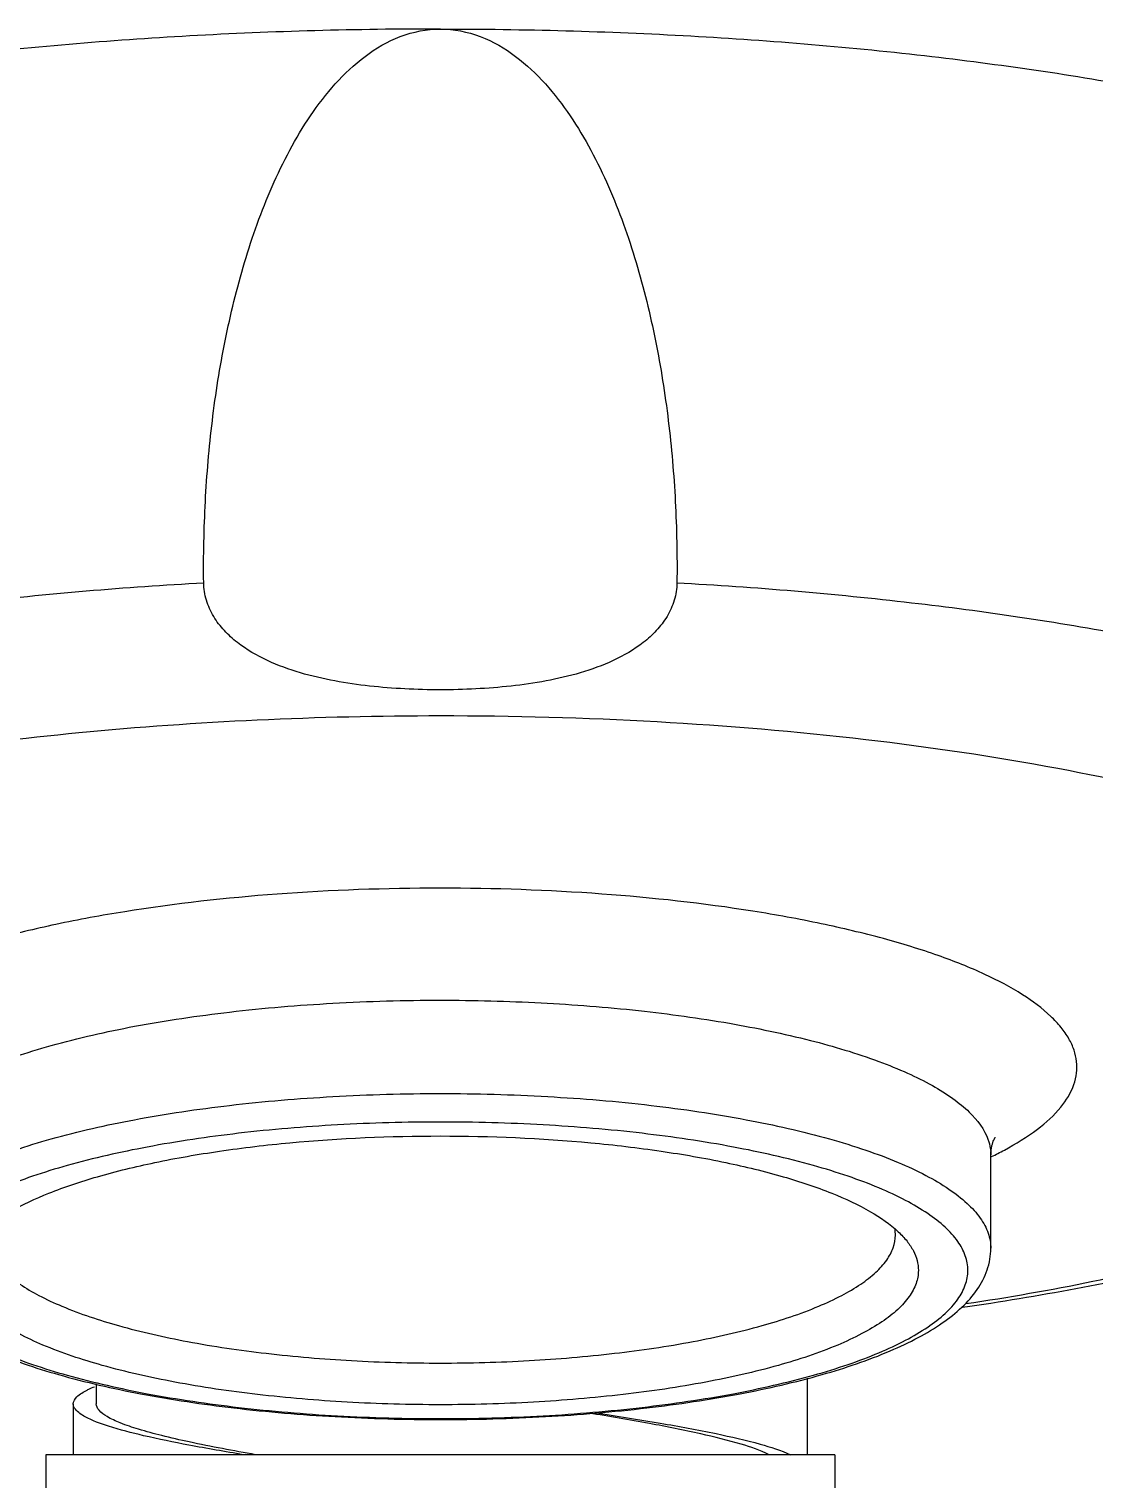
# Model space of a CAD drawing. Header units: millimetres. Extents: x 3766 to 4318, y 26587 to 26937.
# Drawn here: x 4187.85 to 4211.07, y 26775.85 to 26807.46 of the extents above; entities that cross this region are included whole.
import ezdxf

# ---------------------------------------------------------------- set-up
doc = ezdxf.new("R2010")
doc.units = ezdxf.units.MM

msp = doc.modelspace()

# ---------------------------------------------------------------- linework, layer by layer
for points, knots in [([(4196.82, 26807.462), (4194.997, 26807.462), (4193.174, 26807.413), (4191.354, 26807.311), (4191.354, 26807.311), (4189.599, 26807.213), (4187.846, 26807.066), (4186.1, 26806.863), (4186.1, 26806.863), (4184.479, 26806.674), (4182.863, 26806.437), (4181.259, 26806.136), (4181.259, 26806.136), (4179.831, 26805.867), (4178.412, 26805.549), (4177.015, 26805.157)], [0, 0, 0, 0, 0.25, 0.25, 0.25, 0.25, 0.5, 0.5, 0.5, 0.5, 0.75, 0.75, 0.75, 0.75, 1, 1, 1, 1]), ([(4191.659, 26795.389), (4191.653, 26795.979), (4191.665, 26796.57), (4191.696, 26797.159), (4191.696, 26797.159), (4191.728, 26797.749), (4191.777, 26798.336), (4191.848, 26798.921), (4191.848, 26798.921), (4191.92, 26799.506), (4192.011, 26800.088), (4192.128, 26800.664), (4192.128, 26800.664), (4192.243, 26801.24), (4192.382, 26801.811), (4192.55, 26802.374), (4192.55, 26802.374), (4192.719, 26802.936), (4192.916, 26803.49), (4193.151, 26804.026), (4193.151, 26804.026), (4193.269, 26804.294), (4193.396, 26804.559), (4193.535, 26804.817), (4193.535, 26804.817), (4193.673, 26805.075), (4193.824, 26805.327), (4193.989, 26805.57), (4193.989, 26805.57), (4194.153, 26805.813), (4194.333, 26806.047), (4194.529, 26806.265), (4194.529, 26806.265), (4194.726, 26806.483), (4194.941, 26806.686), (4195.177, 26806.863), (4195.177, 26806.863), (4195.412, 26807.041), (4195.67, 26807.192), (4195.947, 26807.298), (4195.947, 26807.298), (4196.226, 26807.403), (4196.524, 26807.462), (4196.82, 26807.462)], [0, 0, 0, 0, 0.090909, 0.090909, 0.090909, 0.090909, 0.181818, 0.181818, 0.181818, 0.181818, 0.272727, 0.272727, 0.272727, 0.272727, 0.363636, 0.363636, 0.363636, 0.363636, 0.454545, 0.454545, 0.454545, 0.454545, 0.545455, 0.545455, 0.545455, 0.545455, 0.636364, 0.636364, 0.636364, 0.636364, 0.727273, 0.727273, 0.727273, 0.727273, 0.818182, 0.818182, 0.818182, 0.818182, 0.909091, 0.909091, 0.909091, 0.909091, 1, 1, 1, 1]), ([(4196.82, 26807.462), (4197.115, 26807.462), (4197.412, 26807.403), (4197.691, 26807.298), (4197.691, 26807.298), (4197.968, 26807.192), (4198.226, 26807.041), (4198.461, 26806.863), (4198.461, 26806.863), (4198.697, 26806.686), (4198.912, 26806.483), (4199.109, 26806.265), (4199.109, 26806.265), (4199.306, 26806.047), (4199.485, 26805.813), (4199.649, 26805.57), (4199.649, 26805.57), (4199.814, 26805.327), (4199.965, 26805.075), (4200.104, 26804.817), (4200.104, 26804.817), (4200.242, 26804.559), (4200.369, 26804.295), (4200.487, 26804.026), (4200.487, 26804.026), (4200.722, 26803.49), (4200.919, 26802.936), (4201.088, 26802.374), (4201.088, 26802.374), (4201.256, 26801.811), (4201.395, 26801.241), (4201.51, 26800.664), (4201.51, 26800.664), (4201.627, 26800.088), (4201.719, 26799.506), (4201.79, 26798.921), (4201.79, 26798.921), (4201.861, 26798.336), (4201.912, 26797.749), (4201.943, 26797.16), (4201.943, 26797.16), (4201.973, 26796.57), (4201.985, 26795.979), (4201.979, 26795.389)], [0, 0, 0, 0, 0.090909, 0.090909, 0.090909, 0.090909, 0.181818, 0.181818, 0.181818, 0.181818, 0.272727, 0.272727, 0.272727, 0.272727, 0.363636, 0.363636, 0.363636, 0.363636, 0.454545, 0.454545, 0.454545, 0.454545, 0.545455, 0.545455, 0.545455, 0.545455, 0.636364, 0.636364, 0.636364, 0.636364, 0.727273, 0.727273, 0.727273, 0.727273, 0.818182, 0.818182, 0.818182, 0.818182, 0.909091, 0.909091, 0.909091, 0.909091, 1, 1, 1, 1]), ([(4196.82, 26807.462), (4198.642, 26807.462), (4200.464, 26807.413), (4202.284, 26807.311), (4202.284, 26807.311), (4204.039, 26807.213), (4205.792, 26807.066), (4207.538, 26806.863), (4207.538, 26806.863), (4209.159, 26806.674), (4210.775, 26806.437), (4212.379, 26806.136), (4212.379, 26806.136), (4213.807, 26805.867), (4215.227, 26805.549), (4216.625, 26805.157)], [0, 0, 0, 0, 0.25, 0.25, 0.25, 0.25, 0.5, 0.5, 0.5, 0.5, 0.75, 0.75, 0.75, 0.75, 1, 1, 1, 1]), ([(4181.831, 26794.244), (4183.391, 26794.539), (4184.965, 26794.771), (4186.542, 26794.954), (4186.542, 26794.954), (4188.242, 26795.152), (4189.951, 26795.294), (4191.659, 26795.389)], [0, 0, 0, 0, 0.5, 0.5, 0.5, 0.5, 1, 1, 1, 1]), ([(4201.979, 26795.389), (4201.977, 26795.259), (4201.957, 26795.131), (4201.92, 26795.006), (4201.92, 26795.006), (4201.882, 26794.883), (4201.827, 26794.764), (4201.762, 26794.653), (4201.762, 26794.653), (4201.695, 26794.543), (4201.616, 26794.44), (4201.529, 26794.345), (4201.529, 26794.345), (4201.442, 26794.252), (4201.346, 26794.166), (4201.245, 26794.086), (4201.245, 26794.086), (4201.043, 26793.929), (4200.821, 26793.801), (4200.589, 26793.693), (4200.589, 26793.693), (4200.357, 26793.584), (4200.116, 26793.497), (4199.871, 26793.425), (4199.871, 26793.425), (4199.625, 26793.353), (4199.375, 26793.295), (4199.124, 26793.248), (4199.124, 26793.248), (4198.871, 26793.2), (4198.616, 26793.164), (4198.361, 26793.136), (4198.361, 26793.136), (4198.105, 26793.108), (4197.849, 26793.088), (4197.592, 26793.074), (4197.592, 26793.074), (4197.335, 26793.061), (4197.077, 26793.054), (4196.82, 26793.054), (4196.82, 26793.054), (4196.561, 26793.054), (4196.305, 26793.061), (4196.046, 26793.074), (4196.046, 26793.074), (4195.789, 26793.088), (4195.533, 26793.108), (4195.277, 26793.136), (4195.277, 26793.136), (4195.023, 26793.164), (4194.767, 26793.2), (4194.516, 26793.248), (4194.516, 26793.248), (4194.263, 26793.295), (4194.014, 26793.353), (4193.768, 26793.425), (4193.768, 26793.425), (4193.523, 26793.497), (4193.282, 26793.584), (4193.049, 26793.693), (4193.049, 26793.693), (4192.818, 26793.8), (4192.595, 26793.929), (4192.394, 26794.086), (4192.394, 26794.086), (4192.292, 26794.165), (4192.197, 26794.252), (4192.11, 26794.345), (4192.11, 26794.345), (4192.022, 26794.44), (4191.943, 26794.543), (4191.877, 26794.653), (4191.877, 26794.653), (4191.811, 26794.764), (4191.756, 26794.883), (4191.72, 26795.006), (4191.72, 26795.006), (4191.682, 26795.131), (4191.661, 26795.259), (4191.659, 26795.389)], [0, 0, 0, 0, 0.05, 0.05, 0.05, 0.05, 0.1, 0.1, 0.1, 0.1, 0.15, 0.15, 0.15, 0.15, 0.2, 0.2, 0.2, 0.2, 0.25, 0.25, 0.25, 0.25, 0.3, 0.3, 0.3, 0.3, 0.35, 0.35, 0.35, 0.35, 0.4, 0.4, 0.4, 0.4, 0.45, 0.45, 0.45, 0.45, 0.5, 0.5, 0.5, 0.5, 0.55, 0.55, 0.55, 0.55, 0.6, 0.6, 0.6, 0.6, 0.65, 0.65, 0.65, 0.65, 0.7, 0.7, 0.7, 0.7, 0.75, 0.75, 0.75, 0.75, 0.8, 0.8, 0.8, 0.8, 0.85, 0.85, 0.85, 0.85, 0.9, 0.9, 0.9, 0.9, 0.95, 0.95, 0.95, 0.95, 1, 1, 1, 1]), ([(4201.979, 26795.389), (4203.688, 26795.294), (4205.396, 26795.152), (4207.096, 26794.954), (4207.096, 26794.954), (4208.675, 26794.771), (4210.247, 26794.539), (4211.807, 26794.244)], [0, 0, 0, 0, 0.5, 0.5, 0.5, 0.5, 1, 1, 1, 1]), ([(4196.82, 26792.484), (4195.487, 26792.484), (4194.156, 26792.454), (4192.825, 26792.391), (4192.825, 26792.391), (4191.528, 26792.331), (4190.232, 26792.24), (4188.939, 26792.114), (4188.939, 26792.114), (4187.713, 26791.996), (4186.488, 26791.846), (4185.27, 26791.662), (4185.27, 26791.662), (4184.146, 26791.49), (4183.027, 26791.287), (4181.917, 26791.043), (4181.917, 26791.043), (4180.925, 26790.827), (4179.941, 26790.577), (4178.971, 26790.28), (4178.971, 26790.28), (4178.136, 26790.025), (4177.313, 26789.736), (4176.513, 26789.39), (4176.513, 26789.39), (4176.165, 26789.24), (4175.823, 26789.081), (4175.488, 26788.906), (4175.488, 26788.906), (4175.189, 26788.749), (4174.894, 26788.582), (4174.611, 26788.398), (4174.611, 26788.398), (4174.359, 26788.237), (4174.114, 26788.063), (4173.884, 26787.873), (4173.884, 26787.873), (4173.682, 26787.707), (4173.489, 26787.527), (4173.315, 26787.332), (4173.315, 26787.332), (4173.162, 26787.162), (4173.022, 26786.978), (4172.907, 26786.781), (4172.907, 26786.781), (4172.803, 26786.604), (4172.719, 26786.417), (4172.663, 26786.22), (4172.663, 26786.22), (4172.61, 26786.038), (4172.582, 26785.847), (4172.584, 26785.657), (4172.584, 26785.657), (4172.585, 26785.467), (4172.616, 26785.277), (4172.671, 26785.094), (4172.671, 26785.094), (4172.731, 26784.897), (4172.818, 26784.71), (4172.923, 26784.535), (4172.923, 26784.535), (4173.043, 26784.337), (4173.184, 26784.153), (4173.34, 26783.983), (4173.34, 26783.983), (4173.517, 26783.788), (4173.713, 26783.61), (4173.918, 26783.443), (4173.918, 26783.443), (4174.152, 26783.254), (4174.398, 26783.08), (4174.652, 26782.918), (4174.652, 26782.918), (4174.938, 26782.736), (4175.235, 26782.569), (4175.538, 26782.413), (4175.538, 26782.413), (4175.875, 26782.239), (4176.22, 26782.078), (4176.569, 26781.93), (4176.569, 26781.93), (4177.373, 26781.585), (4178.201, 26781.297), (4179.04, 26781.043), (4179.04, 26781.043), (4180.016, 26780.747), (4181.003, 26780.498), (4181.998, 26780.281), (4181.998, 26780.281), (4183.112, 26780.041), (4184.234, 26779.839), (4185.361, 26779.669)], [0, 0, 0, 0, 0.043478, 0.043478, 0.043478, 0.043478, 0.086957, 0.086957, 0.086957, 0.086957, 0.130435, 0.130435, 0.130435, 0.130435, 0.173913, 0.173913, 0.173913, 0.173913, 0.217391, 0.217391, 0.217391, 0.217391, 0.26087, 0.26087, 0.26087, 0.26087, 0.304348, 0.304348, 0.304348, 0.304348, 0.347826, 0.347826, 0.347826, 0.347826, 0.391304, 0.391304, 0.391304, 0.391304, 0.434783, 0.434783, 0.434783, 0.434783, 0.478261, 0.478261, 0.478261, 0.478261, 0.521739, 0.521739, 0.521739, 0.521739, 0.565217, 0.565217, 0.565217, 0.565217, 0.608696, 0.608696, 0.608696, 0.608696, 0.652174, 0.652174, 0.652174, 0.652174, 0.695652, 0.695652, 0.695652, 0.695652, 0.73913, 0.73913, 0.73913, 0.73913, 0.782609, 0.782609, 0.782609, 0.782609, 0.826087, 0.826087, 0.826087, 0.826087, 0.869565, 0.869565, 0.869565, 0.869565, 0.913043, 0.913043, 0.913043, 0.913043, 0.956522, 0.956522, 0.956522, 0.956522, 1, 1, 1, 1]), ([(4221.054, 26785.672), (4221.054, 26785.898), (4221.013, 26786.125), (4220.938, 26786.339), (4220.938, 26786.339), (4220.855, 26786.576), (4220.733, 26786.797), (4220.589, 26787), (4220.589, 26787), (4220.422, 26787.238), (4220.224, 26787.453), (4220.011, 26787.649), (4220.011, 26787.649), (4219.762, 26787.881), (4219.49, 26788.088), (4219.209, 26788.279), (4219.209, 26788.279), (4218.883, 26788.5), (4218.542, 26788.699), (4218.193, 26788.883), (4218.193, 26788.883), (4217.794, 26789.093), (4217.385, 26789.281), (4216.97, 26789.457), (4216.97, 26789.457), (4216.504, 26789.652), (4216.031, 26789.83), (4215.553, 26789.993), (4215.553, 26789.993), (4215.026, 26790.174), (4214.493, 26790.338), (4213.956, 26790.49), (4213.956, 26790.49), (4212.746, 26790.829), (4211.519, 26791.105), (4210.283, 26791.336), (4210.283, 26791.336), (4208.896, 26791.597), (4207.496, 26791.802), (4206.094, 26791.965), (4206.094, 26791.965), (4204.582, 26792.142), (4203.066, 26792.269), (4201.548, 26792.353), (4201.548, 26792.353), (4199.973, 26792.442), (4198.396, 26792.484), (4196.82, 26792.484)], [0, 0, 0, 0, 0.083333, 0.083333, 0.083333, 0.083333, 0.166667, 0.166667, 0.166667, 0.166667, 0.25, 0.25, 0.25, 0.25, 0.333333, 0.333333, 0.333333, 0.333333, 0.416667, 0.416667, 0.416667, 0.416667, 0.5, 0.5, 0.5, 0.5, 0.583333, 0.583333, 0.583333, 0.583333, 0.666667, 0.666667, 0.666667, 0.666667, 0.75, 0.75, 0.75, 0.75, 0.833333, 0.833333, 0.833333, 0.833333, 0.916667, 0.916667, 0.916667, 0.916667, 1, 1, 1, 1]), ([(4196.82, 26788.729), (4195.632, 26788.729), (4194.444, 26788.687), (4193.26, 26788.599), (4193.26, 26788.599), (4192.148, 26788.516), (4191.039, 26788.393), (4189.938, 26788.216), (4189.938, 26788.216), (4189.436, 26788.135), (4188.935, 26788.044), (4188.436, 26787.938), (4188.436, 26787.938), (4187.98, 26787.841), (4187.527, 26787.731), (4187.077, 26787.606), (4187.077, 26787.606), (4186.673, 26787.495), (4186.274, 26787.371), (4185.88, 26787.229), (4185.88, 26787.229), (4185.536, 26787.106), (4185.197, 26786.968), (4184.867, 26786.812), (4184.867, 26786.812), (4184.587, 26786.678), (4184.314, 26786.531), (4184.055, 26786.361), (4184.055, 26786.361), (4183.841, 26786.22), (4183.637, 26786.064), (4183.457, 26785.883), (4183.457, 26785.883), (4183.379, 26785.807), (4183.307, 26785.725), (4183.241, 26785.638), (4183.241, 26785.638), (4183.181, 26785.559), (4183.128, 26785.476), (4183.082, 26785.39), (4183.082, 26785.39), (4183.041, 26785.309), (4183.007, 26785.225), (4182.982, 26785.138), (4182.982, 26785.138), (4182.959, 26785.055), (4182.944, 26784.971), (4182.939, 26784.885), (4182.939, 26784.885), (4182.935, 26784.801), (4182.94, 26784.715), (4182.955, 26784.632), (4182.955, 26784.632), (4182.971, 26784.547), (4182.997, 26784.461), (4183.03, 26784.381), (4183.03, 26784.381), (4183.105, 26784.197), (4183.219, 26784.032), (4183.351, 26783.883), (4183.351, 26783.883), (4183.513, 26783.7), (4183.7, 26783.543), (4183.898, 26783.401), (4183.898, 26783.401), (4184.14, 26783.229), (4184.399, 26783.079), (4184.662, 26782.944)], [0, 0, 0, 0, 0.058824, 0.058824, 0.058824, 0.058824, 0.117647, 0.117647, 0.117647, 0.117647, 0.176471, 0.176471, 0.176471, 0.176471, 0.235294, 0.235294, 0.235294, 0.235294, 0.294118, 0.294118, 0.294118, 0.294118, 0.352941, 0.352941, 0.352941, 0.352941, 0.411765, 0.411765, 0.411765, 0.411765, 0.470588, 0.470588, 0.470588, 0.470588, 0.529412, 0.529412, 0.529412, 0.529412, 0.588235, 0.588235, 0.588235, 0.588235, 0.647059, 0.647059, 0.647059, 0.647059, 0.705882, 0.705882, 0.705882, 0.705882, 0.764706, 0.764706, 0.764706, 0.764706, 0.823529, 0.823529, 0.823529, 0.823529, 0.882353, 0.882353, 0.882353, 0.882353, 0.941176, 0.941176, 0.941176, 0.941176, 1, 1, 1, 1]), ([(4209.118, 26783.019), (4209.369, 26783.153), (4209.613, 26783.302), (4209.84, 26783.475), (4209.84, 26783.475), (4210.026, 26783.617), (4210.201, 26783.773), (4210.349, 26783.955), (4210.349, 26783.955), (4210.47, 26784.104), (4210.572, 26784.268), (4210.635, 26784.449), (4210.635, 26784.449), (4210.663, 26784.529), (4210.683, 26784.614), (4210.692, 26784.698), (4210.692, 26784.698), (4210.703, 26784.781), (4210.703, 26784.865), (4210.694, 26784.948), (4210.694, 26784.948), (4210.684, 26785.034), (4210.666, 26785.118), (4210.638, 26785.198), (4210.638, 26785.198), (4210.608, 26785.285), (4210.569, 26785.368), (4210.525, 26785.447), (4210.525, 26785.447), (4210.476, 26785.533), (4210.418, 26785.616), (4210.355, 26785.692), (4210.355, 26785.692), (4210.286, 26785.778), (4210.209, 26785.859), (4210.13, 26785.934), (4210.13, 26785.934), (4209.943, 26786.112), (4209.734, 26786.266), (4209.516, 26786.404), (4209.516, 26786.404), (4209.253, 26786.572), (4208.977, 26786.717), (4208.695, 26786.848), (4208.695, 26786.848), (4208.363, 26787.002), (4208.022, 26787.137), (4207.677, 26787.259), (4207.677, 26787.259), (4207.283, 26787.398), (4206.883, 26787.519), (4206.481, 26787.629), (4206.481, 26787.629), (4206.032, 26787.751), (4205.58, 26787.858), (4205.127, 26787.953), (4205.127, 26787.953), (4204.632, 26788.057), (4204.134, 26788.147), (4203.635, 26788.227), (4203.635, 26788.227), (4202.545, 26788.4), (4201.445, 26788.52), (4200.342, 26788.602), (4200.342, 26788.602), (4199.17, 26788.687), (4197.994, 26788.729), (4196.82, 26788.729)], [0, 0, 0, 0, 0.058824, 0.058824, 0.058824, 0.058824, 0.117647, 0.117647, 0.117647, 0.117647, 0.176471, 0.176471, 0.176471, 0.176471, 0.235294, 0.235294, 0.235294, 0.235294, 0.294118, 0.294118, 0.294118, 0.294118, 0.352941, 0.352941, 0.352941, 0.352941, 0.411765, 0.411765, 0.411765, 0.411765, 0.470588, 0.470588, 0.470588, 0.470588, 0.529412, 0.529412, 0.529412, 0.529412, 0.588235, 0.588235, 0.588235, 0.588235, 0.647059, 0.647059, 0.647059, 0.647059, 0.705882, 0.705882, 0.705882, 0.705882, 0.764706, 0.764706, 0.764706, 0.764706, 0.823529, 0.823529, 0.823529, 0.823529, 0.882353, 0.882353, 0.882353, 0.882353, 0.941176, 0.941176, 0.941176, 0.941176, 1, 1, 1, 1]), ([(4184.816, 26782.912), (4184.816, 26783.024), (4184.836, 26783.136), (4184.874, 26783.242), (4184.874, 26783.242), (4184.914, 26783.36), (4184.975, 26783.468), (4185.046, 26783.57), (4185.046, 26783.57), (4185.129, 26783.688), (4185.227, 26783.793), (4185.332, 26783.891), (4185.332, 26783.891), (4185.456, 26784.006), (4185.589, 26784.108), (4185.73, 26784.203), (4185.73, 26784.203), (4185.89, 26784.313), (4186.06, 26784.412), (4186.233, 26784.502), (4186.233, 26784.502), (4186.431, 26784.606), (4186.633, 26784.699), (4186.839, 26784.786), (4186.839, 26784.786), (4187.069, 26784.884), (4187.303, 26784.971), (4187.54, 26785.052), (4187.54, 26785.052), (4187.801, 26785.142), (4188.066, 26785.222), (4188.331, 26785.297), (4188.331, 26785.297), (4188.93, 26785.466), (4189.539, 26785.602), (4190.15, 26785.717), (4190.15, 26785.717), (4190.838, 26785.846), (4191.531, 26785.947), (4192.225, 26786.029), (4192.225, 26786.029), (4192.975, 26786.116), (4193.725, 26786.179), (4194.477, 26786.22), (4194.477, 26786.22), (4195.257, 26786.264), (4196.038, 26786.286), (4196.82, 26786.286)], [0, 0, 0, 0, 0.083333, 0.083333, 0.083333, 0.083333, 0.166667, 0.166667, 0.166667, 0.166667, 0.25, 0.25, 0.25, 0.25, 0.333333, 0.333333, 0.333333, 0.333333, 0.416667, 0.416667, 0.416667, 0.416667, 0.5, 0.5, 0.5, 0.5, 0.583333, 0.583333, 0.583333, 0.583333, 0.666667, 0.666667, 0.666667, 0.666667, 0.75, 0.75, 0.75, 0.75, 0.833333, 0.833333, 0.833333, 0.833333, 0.916667, 0.916667, 0.916667, 0.916667, 1, 1, 1, 1]), ([(4196.82, 26786.286), (4197.553, 26786.286), (4198.286, 26786.267), (4199.019, 26786.228), (4199.019, 26786.228), (4199.728, 26786.191), (4200.437, 26786.136), (4201.144, 26786.06), (4201.144, 26786.06), (4201.806, 26785.988), (4202.467, 26785.897), (4203.123, 26785.783), (4203.123, 26785.783), (4203.715, 26785.68), (4204.305, 26785.558), (4204.889, 26785.41), (4204.889, 26785.41), (4205.393, 26785.281), (4205.892, 26785.133), (4206.38, 26784.952), (4206.38, 26784.952), (4206.592, 26784.873), (4206.802, 26784.789), (4207.008, 26784.695), (4207.008, 26784.695), (4207.191, 26784.614), (4207.372, 26784.524), (4207.548, 26784.425), (4207.548, 26784.425), (4207.703, 26784.338), (4207.855, 26784.244), (4207.998, 26784.141), (4207.998, 26784.141), (4208.122, 26784.052), (4208.243, 26783.955), (4208.354, 26783.847), (4208.354, 26783.847), (4208.53, 26783.673), (4208.687, 26783.468), (4208.767, 26783.237)], [0, 0, 0, 0, 0.1, 0.1, 0.1, 0.1, 0.2, 0.2, 0.2, 0.2, 0.3, 0.3, 0.3, 0.3, 0.4, 0.4, 0.4, 0.4, 0.5, 0.5, 0.5, 0.5, 0.6, 0.6, 0.6, 0.6, 0.7, 0.7, 0.7, 0.7, 0.8, 0.8, 0.8, 0.8, 0.9, 0.9, 0.9, 0.9, 1, 1, 1, 1]), ([(4208.207, 26779.591), (4209.858, 26779.831), (4211.5, 26780.132), (4213.122, 26780.524), (4213.122, 26780.524), (4213.852, 26780.7), (4214.578, 26780.896), (4215.296, 26781.115), (4215.296, 26781.115), (4215.958, 26781.317), (4216.613, 26781.54), (4217.257, 26781.789), (4217.257, 26781.789), (4217.849, 26782.018), (4218.431, 26782.271), (4218.998, 26782.553), (4218.998, 26782.553), (4219.52, 26782.814), (4220.03, 26783.103), (4220.517, 26783.427), (4220.517, 26783.427), (4220.975, 26783.732), (4221.414, 26784.07), (4221.816, 26784.452), (4221.816, 26784.452), (4222.213, 26784.83), (4222.573, 26785.252), (4222.87, 26785.712)], [0, 0, 0, 0, 0.142857, 0.142857, 0.142857, 0.142857, 0.285714, 0.285714, 0.285714, 0.285714, 0.428571, 0.428571, 0.428571, 0.428571, 0.571429, 0.571429, 0.571429, 0.571429, 0.714286, 0.714286, 0.714286, 0.714286, 0.857143, 0.857143, 0.857143, 0.857143, 1, 1, 1, 1]), ([(4208.281, 26779.67), (4209.207, 26779.809), (4210.129, 26779.97), (4211.047, 26780.157), (4211.047, 26780.157), (4211.888, 26780.328), (4212.725, 26780.522), (4213.554, 26780.744), (4213.554, 26780.744), (4214.297, 26780.944), (4215.033, 26781.166), (4215.758, 26781.421), (4215.758, 26781.421), (4216.389, 26781.643), (4217.011, 26781.891), (4217.617, 26782.175), (4217.617, 26782.175), (4218.128, 26782.415), (4218.629, 26782.682), (4219.101, 26782.992), (4219.101, 26782.992), (4219.304, 26783.126), (4219.502, 26783.268), (4219.692, 26783.42), (4219.692, 26783.42), (4219.862, 26783.557), (4220.027, 26783.702), (4220.179, 26783.858), (4220.179, 26783.858), (4220.317, 26783.998), (4220.446, 26784.145), (4220.561, 26784.304), (4220.561, 26784.304), (4220.665, 26784.446), (4220.759, 26784.597), (4220.835, 26784.757), (4220.835, 26784.757), (4220.905, 26784.903), (4220.962, 26785.055), (4221, 26785.213), (4221, 26785.213), (4221.036, 26785.364), (4221.054, 26785.518), (4221.054, 26785.672)], [0, 0, 0, 0, 0.090909, 0.090909, 0.090909, 0.090909, 0.181818, 0.181818, 0.181818, 0.181818, 0.272727, 0.272727, 0.272727, 0.272727, 0.363636, 0.363636, 0.363636, 0.363636, 0.454545, 0.454545, 0.454545, 0.454545, 0.545455, 0.545455, 0.545455, 0.545455, 0.636364, 0.636364, 0.636364, 0.636364, 0.727273, 0.727273, 0.727273, 0.727273, 0.818182, 0.818182, 0.818182, 0.818182, 0.909091, 0.909091, 0.909091, 0.909091, 1, 1, 1, 1]), ([(4184.816, 26780.877), (4184.816, 26780.988), (4184.836, 26781.1), (4184.874, 26781.207), (4184.874, 26781.207), (4184.914, 26781.324), (4184.975, 26781.433), (4185.046, 26781.535), (4185.046, 26781.535), (4185.129, 26781.651), (4185.227, 26781.758), (4185.332, 26781.856), (4185.332, 26781.856), (4185.456, 26781.97), (4185.589, 26782.073), (4185.73, 26782.168), (4185.73, 26782.168), (4185.89, 26782.278), (4186.06, 26782.375), (4186.233, 26782.466), (4186.233, 26782.466), (4186.431, 26782.571), (4186.633, 26782.664), (4186.839, 26782.751), (4186.839, 26782.751), (4187.069, 26782.848), (4187.303, 26782.936), (4187.54, 26783.016), (4187.54, 26783.016), (4187.801, 26783.106), (4188.066, 26783.187), (4188.331, 26783.262), (4188.331, 26783.262), (4188.93, 26783.431), (4189.539, 26783.567), (4190.15, 26783.681), (4190.15, 26783.681), (4190.838, 26783.811), (4191.531, 26783.912), (4192.225, 26783.994), (4192.225, 26783.994), (4192.975, 26784.081), (4193.725, 26784.144), (4194.477, 26784.185), (4194.477, 26784.185), (4195.257, 26784.23), (4196.038, 26784.251), (4196.82, 26784.251)], [0, 0, 0, 0, 0.083333, 0.083333, 0.083333, 0.083333, 0.166667, 0.166667, 0.166667, 0.166667, 0.25, 0.25, 0.25, 0.25, 0.333333, 0.333333, 0.333333, 0.333333, 0.416667, 0.416667, 0.416667, 0.416667, 0.5, 0.5, 0.5, 0.5, 0.583333, 0.583333, 0.583333, 0.583333, 0.666667, 0.666667, 0.666667, 0.666667, 0.75, 0.75, 0.75, 0.75, 0.833333, 0.833333, 0.833333, 0.833333, 0.916667, 0.916667, 0.916667, 0.916667, 1, 1, 1, 1]), ([(4196.82, 26784.251), (4197.6, 26784.251), (4198.381, 26784.23), (4199.161, 26784.185), (4199.161, 26784.185), (4199.913, 26784.144), (4200.665, 26784.081), (4201.413, 26783.994), (4201.413, 26783.994), (4202.107, 26783.912), (4202.8, 26783.811), (4203.488, 26783.681), (4203.488, 26783.681), (4204.101, 26783.567), (4204.708, 26783.431), (4205.307, 26783.262), (4205.307, 26783.262), (4205.572, 26783.187), (4205.837, 26783.106), (4206.098, 26783.016), (4206.098, 26783.016), (4206.335, 26782.936), (4206.569, 26782.848), (4206.8, 26782.751), (4206.8, 26782.751), (4207.005, 26782.664), (4207.208, 26782.571), (4207.405, 26782.466), (4207.405, 26782.466), (4207.579, 26782.375), (4207.748, 26782.278), (4207.91, 26782.168), (4207.91, 26782.168), (4208.049, 26782.073), (4208.182, 26781.97), (4208.306, 26781.856), (4208.306, 26781.856), (4208.411, 26781.758), (4208.509, 26781.651), (4208.592, 26781.535), (4208.592, 26781.535), (4208.664, 26781.433), (4208.724, 26781.324), (4208.764, 26781.207), (4208.764, 26781.207), (4208.802, 26781.1), (4208.823, 26780.988), (4208.823, 26780.877)], [0, 0, 0, 0, 0.083333, 0.083333, 0.083333, 0.083333, 0.166667, 0.166667, 0.166667, 0.166667, 0.25, 0.25, 0.25, 0.25, 0.333333, 0.333333, 0.333333, 0.333333, 0.416667, 0.416667, 0.416667, 0.416667, 0.5, 0.5, 0.5, 0.5, 0.583333, 0.583333, 0.583333, 0.583333, 0.666667, 0.666667, 0.666667, 0.666667, 0.75, 0.75, 0.75, 0.75, 0.833333, 0.833333, 0.833333, 0.833333, 0.916667, 0.916667, 0.916667, 0.916667, 1, 1, 1, 1]), ([(4196.82, 26783.63), (4196.07, 26783.63), (4195.323, 26783.61), (4194.575, 26783.567), (4194.575, 26783.567), (4193.854, 26783.527), (4193.134, 26783.467), (4192.417, 26783.384), (4192.417, 26783.384), (4191.752, 26783.306), (4191.087, 26783.209), (4190.429, 26783.084), (4190.429, 26783.084), (4189.843, 26782.975), (4189.259, 26782.845), (4188.685, 26782.683), (4188.685, 26782.683), (4188.43, 26782.611), (4188.177, 26782.533), (4187.927, 26782.447), (4187.927, 26782.447), (4187.701, 26782.37), (4187.476, 26782.286), (4187.255, 26782.193), (4187.255, 26782.193), (4187.057, 26782.11), (4186.863, 26782.021), (4186.674, 26781.92), (4186.674, 26781.92), (4186.508, 26781.833), (4186.347, 26781.738), (4186.191, 26781.634), (4186.191, 26781.634), (4186.058, 26781.543), (4185.929, 26781.445), (4185.811, 26781.334), (4185.811, 26781.334), (4185.71, 26781.242), (4185.616, 26781.14), (4185.537, 26781.027), (4185.537, 26781.027), (4185.468, 26780.93), (4185.41, 26780.826), (4185.371, 26780.714), (4185.371, 26780.714), (4185.335, 26780.612), (4185.315, 26780.503), (4185.315, 26780.396), (4185.315, 26780.396), (4185.315, 26780.288), (4185.335, 26780.181), (4185.371, 26780.079), (4185.371, 26780.079), (4185.41, 26779.967), (4185.468, 26779.863), (4185.537, 26779.765), (4185.537, 26779.765), (4185.616, 26779.653), (4185.71, 26779.551), (4185.811, 26779.457), (4185.811, 26779.457), (4185.929, 26779.348), (4186.058, 26779.25), (4186.191, 26779.159), (4186.191, 26779.159), (4186.347, 26779.053), (4186.508, 26778.96), (4186.674, 26778.873), (4186.674, 26778.873), (4186.863, 26778.772), (4187.057, 26778.683), (4187.255, 26778.6), (4187.255, 26778.6), (4187.476, 26778.507), (4187.701, 26778.423), (4187.927, 26778.345), (4187.927, 26778.345), (4188.177, 26778.26), (4188.43, 26778.181), (4188.685, 26778.11), (4188.685, 26778.11), (4189.259, 26777.948), (4189.843, 26777.818), (4190.429, 26777.707), (4190.429, 26777.707), (4191.087, 26777.584), (4191.752, 26777.487), (4192.417, 26777.409), (4192.417, 26777.409), (4193.134, 26777.326), (4193.854, 26777.266), (4194.575, 26777.224), (4194.575, 26777.224), (4195.323, 26777.183), (4196.07, 26777.163), (4196.82, 26777.163)], [0, 0, 0, 0, 0.041667, 0.041667, 0.041667, 0.041667, 0.083333, 0.083333, 0.083333, 0.083333, 0.125, 0.125, 0.125, 0.125, 0.166667, 0.166667, 0.166667, 0.166667, 0.208333, 0.208333, 0.208333, 0.208333, 0.25, 0.25, 0.25, 0.25, 0.291667, 0.291667, 0.291667, 0.291667, 0.333333, 0.333333, 0.333333, 0.333333, 0.375, 0.375, 0.375, 0.375, 0.416667, 0.416667, 0.416667, 0.416667, 0.458333, 0.458333, 0.458333, 0.458333, 0.5, 0.5, 0.5, 0.5, 0.541667, 0.541667, 0.541667, 0.541667, 0.583333, 0.583333, 0.583333, 0.583333, 0.625, 0.625, 0.625, 0.625, 0.666667, 0.666667, 0.666667, 0.666667, 0.708333, 0.708333, 0.708333, 0.708333, 0.75, 0.75, 0.75, 0.75, 0.791667, 0.791667, 0.791667, 0.791667, 0.833333, 0.833333, 0.833333, 0.833333, 0.875, 0.875, 0.875, 0.875, 0.916667, 0.916667, 0.916667, 0.916667, 0.958333, 0.958333, 0.958333, 0.958333, 1, 1, 1, 1]), ([(4196.82, 26777.163), (4197.568, 26777.163), (4198.315, 26777.183), (4199.063, 26777.224), (4199.063, 26777.224), (4199.784, 26777.266), (4200.504, 26777.326), (4201.221, 26777.409), (4201.221, 26777.409), (4201.888, 26777.487), (4202.551, 26777.584), (4203.211, 26777.707), (4203.211, 26777.707), (4203.797, 26777.818), (4204.379, 26777.948), (4204.953, 26778.11), (4204.953, 26778.11), (4205.208, 26778.181), (4205.461, 26778.26), (4205.711, 26778.345), (4205.711, 26778.345), (4205.939, 26778.423), (4206.164, 26778.507), (4206.384, 26778.6), (4206.384, 26778.6), (4206.581, 26778.683), (4206.775, 26778.772), (4206.965, 26778.873), (4206.965, 26778.873), (4207.13, 26778.96), (4207.291, 26779.053), (4207.447, 26779.159), (4207.447, 26779.159), (4207.58, 26779.25), (4207.709, 26779.348), (4207.828, 26779.457), (4207.828, 26779.457), (4207.928, 26779.551), (4208.022, 26779.653), (4208.102, 26779.765), (4208.102, 26779.765), (4208.17, 26779.863), (4208.228, 26779.967), (4208.267, 26780.079), (4208.267, 26780.079), (4208.303, 26780.181), (4208.323, 26780.288), (4208.323, 26780.396), (4208.323, 26780.396), (4208.323, 26780.503), (4208.303, 26780.612), (4208.267, 26780.714), (4208.267, 26780.714), (4208.228, 26780.826), (4208.17, 26780.93), (4208.102, 26781.027), (4208.102, 26781.027), (4208.022, 26781.14), (4207.928, 26781.242), (4207.828, 26781.336), (4207.828, 26781.336), (4207.709, 26781.445), (4207.58, 26781.543), (4207.447, 26781.634), (4207.447, 26781.634), (4207.291, 26781.738), (4207.13, 26781.833), (4206.965, 26781.92), (4206.965, 26781.92), (4206.775, 26782.021), (4206.581, 26782.11), (4206.384, 26782.193), (4206.384, 26782.193), (4206.164, 26782.286), (4205.939, 26782.37), (4205.711, 26782.447), (4205.711, 26782.447), (4205.461, 26782.533), (4205.208, 26782.611), (4204.953, 26782.683), (4204.953, 26782.683), (4204.379, 26782.845), (4203.797, 26782.975), (4203.211, 26783.084), (4203.211, 26783.084), (4202.551, 26783.209), (4201.888, 26783.306), (4201.221, 26783.384), (4201.221, 26783.384), (4200.504, 26783.467), (4199.784, 26783.527), (4199.063, 26783.567), (4199.063, 26783.567), (4198.315, 26783.61), (4197.568, 26783.63), (4196.82, 26783.63)], [0, 0, 0, 0, 0.041667, 0.041667, 0.041667, 0.041667, 0.083333, 0.083333, 0.083333, 0.083333, 0.125, 0.125, 0.125, 0.125, 0.166667, 0.166667, 0.166667, 0.166667, 0.208333, 0.208333, 0.208333, 0.208333, 0.25, 0.25, 0.25, 0.25, 0.291667, 0.291667, 0.291667, 0.291667, 0.333333, 0.333333, 0.333333, 0.333333, 0.375, 0.375, 0.375, 0.375, 0.416667, 0.416667, 0.416667, 0.416667, 0.458333, 0.458333, 0.458333, 0.458333, 0.5, 0.5, 0.5, 0.5, 0.541667, 0.541667, 0.541667, 0.541667, 0.583333, 0.583333, 0.583333, 0.583333, 0.625, 0.625, 0.625, 0.625, 0.666667, 0.666667, 0.666667, 0.666667, 0.708333, 0.708333, 0.708333, 0.708333, 0.75, 0.75, 0.75, 0.75, 0.791667, 0.791667, 0.791667, 0.791667, 0.833333, 0.833333, 0.833333, 0.833333, 0.875, 0.875, 0.875, 0.875, 0.916667, 0.916667, 0.916667, 0.916667, 0.958333, 0.958333, 0.958333, 0.958333, 1, 1, 1, 1]), ([(4186.832, 26781.237), (4187.014, 26781.407), (4187.222, 26781.548), (4187.437, 26781.673), (4187.437, 26781.673), (4187.707, 26781.829), (4187.991, 26781.96), (4188.28, 26782.077), (4188.28, 26782.077), (4188.626, 26782.216), (4188.982, 26782.334), (4189.341, 26782.438), (4189.341, 26782.438), (4189.754, 26782.557), (4190.173, 26782.659), (4190.594, 26782.746), (4190.594, 26782.746), (4191.061, 26782.845), (4191.532, 26782.926), (4192.006, 26782.995), (4192.006, 26782.995), (4192.516, 26783.07), (4193.027, 26783.13), (4193.54, 26783.178), (4193.54, 26783.178), (4194.63, 26783.28), (4195.725, 26783.326), (4196.82, 26783.326)], [0, 0, 0, 0, 0.142857, 0.142857, 0.142857, 0.142857, 0.285714, 0.285714, 0.285714, 0.285714, 0.428571, 0.428571, 0.428571, 0.428571, 0.571429, 0.571429, 0.571429, 0.571429, 0.714286, 0.714286, 0.714286, 0.714286, 0.857143, 0.857143, 0.857143, 0.857143, 1, 1, 1, 1]), ([(4196.82, 26783.326), (4197.913, 26783.326), (4199.008, 26783.28), (4200.099, 26783.178), (4200.099, 26783.178), (4200.611, 26783.13), (4201.124, 26783.07), (4201.633, 26782.995), (4201.633, 26782.995), (4202.106, 26782.926), (4202.577, 26782.845), (4203.045, 26782.746), (4203.045, 26782.746), (4203.465, 26782.659), (4203.884, 26782.557), (4204.297, 26782.438), (4204.297, 26782.438), (4204.656, 26782.334), (4205.012, 26782.216), (4205.358, 26782.077), (4205.358, 26782.077), (4205.648, 26781.96), (4205.932, 26781.829), (4206.202, 26781.673), (4206.202, 26781.673), (4206.418, 26781.547), (4206.625, 26781.407), (4206.806, 26781.237)], [0, 0, 0, 0, 0.142857, 0.142857, 0.142857, 0.142857, 0.285714, 0.285714, 0.285714, 0.285714, 0.428571, 0.428571, 0.428571, 0.428571, 0.571429, 0.571429, 0.571429, 0.571429, 0.714286, 0.714286, 0.714286, 0.714286, 0.857143, 0.857143, 0.857143, 0.857143, 1, 1, 1, 1]), ([(4208.767, 26783.237), (4208.776, 26783.21), (4208.785, 26783.183), (4208.791, 26783.155), (4208.791, 26783.155), (4208.811, 26783.076), (4208.823, 26782.993), (4208.823, 26782.912)], [0, 0, 0, 0, 0.5, 0.5, 0.5, 0.5, 1, 1, 1, 1]), ([(4208.823, 26782.912), (4208.823, 26782.941), (4208.825, 26782.972), (4208.827, 26783.001), (4208.827, 26783.001), (4208.83, 26783.028), (4208.834, 26783.055), (4208.839, 26783.082), (4208.839, 26783.082), (4208.845, 26783.106), (4208.851, 26783.128), (4208.857, 26783.151), (4208.857, 26783.151), (4208.862, 26783.171), (4208.869, 26783.19), (4208.877, 26783.21), (4208.877, 26783.21), (4208.884, 26783.226), (4208.89, 26783.242), (4208.896, 26783.254), (4208.896, 26783.254), (4208.898, 26783.261), (4208.901, 26783.268), (4208.91, 26783.282), (4208.91, 26783.282), (4208.916, 26783.29), (4208.922, 26783.301), (4208.92, 26783.297)], [0, 0, 0, 0, 0.142857, 0.142857, 0.142857, 0.142857, 0.285714, 0.285714, 0.285714, 0.285714, 0.428571, 0.428571, 0.428571, 0.428571, 0.571429, 0.571429, 0.571429, 0.571429, 0.714286, 0.714286, 0.714286, 0.714286, 0.857143, 0.857143, 0.857143, 0.857143, 1, 1, 1, 1]), ([(4186.895, 26781.164), (4186.895, 26781.072), (4186.913, 26780.978), (4186.943, 26780.89), (4186.943, 26780.89), (4186.977, 26780.794), (4187.028, 26780.703), (4187.086, 26780.62), (4187.086, 26780.62), (4187.155, 26780.522), (4187.236, 26780.435), (4187.323, 26780.355), (4187.323, 26780.355), (4187.425, 26780.26), (4187.536, 26780.174), (4187.651, 26780.097), (4187.651, 26780.097), (4187.785, 26780.006), (4187.924, 26779.924), (4188.067, 26779.849), (4188.067, 26779.849), (4188.23, 26779.764), (4188.398, 26779.686), (4188.568, 26779.614), (4188.568, 26779.614), (4188.969, 26779.445), (4189.384, 26779.309), (4189.802, 26779.191), (4189.802, 26779.191), (4190.297, 26779.053), (4190.8, 26778.939), (4191.306, 26778.845), (4191.306, 26778.845), (4191.875, 26778.737), (4192.447, 26778.653), (4193.021, 26778.588), (4193.021, 26778.588), (4193.641, 26778.515), (4194.262, 26778.463), (4194.884, 26778.428), (4194.884, 26778.428), (4195.527, 26778.392), (4196.173, 26778.375), (4196.82, 26778.375)], [0, 0, 0, 0, 0.090909, 0.090909, 0.090909, 0.090909, 0.181818, 0.181818, 0.181818, 0.181818, 0.272727, 0.272727, 0.272727, 0.272727, 0.363636, 0.363636, 0.363636, 0.363636, 0.454545, 0.454545, 0.454545, 0.454545, 0.545455, 0.545455, 0.545455, 0.545455, 0.636364, 0.636364, 0.636364, 0.636364, 0.727273, 0.727273, 0.727273, 0.727273, 0.818182, 0.818182, 0.818182, 0.818182, 0.909091, 0.909091, 0.909091, 0.909091, 1, 1, 1, 1]), ([(4196.82, 26778.375), (4197.465, 26778.375), (4198.111, 26778.392), (4198.756, 26778.428), (4198.756, 26778.428), (4199.378, 26778.463), (4199.999, 26778.515), (4200.617, 26778.588), (4200.617, 26778.588), (4201.192, 26778.653), (4201.765, 26778.737), (4202.332, 26778.845), (4202.332, 26778.845), (4202.838, 26778.939), (4203.341, 26779.053), (4203.836, 26779.191), (4203.836, 26779.191), (4204.256, 26779.309), (4204.669, 26779.445), (4205.071, 26779.614), (4205.071, 26779.614), (4205.24, 26779.686), (4205.408, 26779.764), (4205.571, 26779.849), (4205.571, 26779.849), (4205.714, 26779.924), (4205.853, 26780.006), (4205.987, 26780.097), (4205.987, 26780.097), (4206.102, 26780.174), (4206.213, 26780.26), (4206.316, 26780.355), (4206.316, 26780.355), (4206.403, 26780.435), (4206.483, 26780.522), (4206.552, 26780.62), (4206.552, 26780.62), (4206.612, 26780.703), (4206.661, 26780.794), (4206.695, 26780.89), (4206.695, 26780.89), (4206.725, 26780.978), (4206.743, 26781.072), (4206.743, 26781.164)], [0, 0, 0, 0, 0.090909, 0.090909, 0.090909, 0.090909, 0.181818, 0.181818, 0.181818, 0.181818, 0.272727, 0.272727, 0.272727, 0.272727, 0.363636, 0.363636, 0.363636, 0.363636, 0.454545, 0.454545, 0.454545, 0.454545, 0.545455, 0.545455, 0.545455, 0.545455, 0.636364, 0.636364, 0.636364, 0.636364, 0.727273, 0.727273, 0.727273, 0.727273, 0.818182, 0.818182, 0.818182, 0.818182, 0.909091, 0.909091, 0.909091, 0.909091, 1, 1, 1, 1]), ([(4206.806, 26781.237), (4206.874, 26781.172), (4206.938, 26781.104), (4206.996, 26781.031), (4206.996, 26781.031), (4207.048, 26780.965), (4207.095, 26780.894), (4207.134, 26780.821), (4207.134, 26780.821), (4207.168, 26780.754), (4207.196, 26780.683), (4207.215, 26780.609), (4207.215, 26780.609), (4207.234, 26780.54), (4207.243, 26780.467), (4207.243, 26780.396)], [0, 0, 0, 0, 0.25, 0.25, 0.25, 0.25, 0.5, 0.5, 0.5, 0.5, 0.75, 0.75, 0.75, 0.75, 1, 1, 1, 1]), ([(4184.816, 26780.877), (4184.816, 26780.718), (4184.843, 26780.557), (4184.895, 26780.404), (4184.895, 26780.404), (4184.947, 26780.253), (4185.022, 26780.11), (4185.113, 26779.979), (4185.113, 26779.979), (4185.209, 26779.839), (4185.323, 26779.711), (4185.445, 26779.595), (4185.445, 26779.595), (4185.579, 26779.468), (4185.723, 26779.353), (4185.876, 26779.249), (4185.876, 26779.249), (4186.043, 26779.132), (4186.218, 26779.029), (4186.397, 26778.933), (4186.397, 26778.933), (4186.597, 26778.826), (4186.801, 26778.729), (4187.01, 26778.641), (4187.01, 26778.641), (4187.491, 26778.434), (4187.988, 26778.268), (4188.493, 26778.125), (4188.493, 26778.125), (4189.083, 26777.956), (4189.681, 26777.821), (4190.283, 26777.706), (4190.283, 26777.706), (4190.957, 26777.579), (4191.635, 26777.477), (4192.318, 26777.397), (4192.318, 26777.397), (4193.051, 26777.311), (4193.787, 26777.248), (4194.524, 26777.207), (4194.524, 26777.207), (4195.289, 26777.164), (4196.054, 26777.143), (4196.82, 26777.143)], [0, 0, 0, 0, 0.090909, 0.090909, 0.090909, 0.090909, 0.181818, 0.181818, 0.181818, 0.181818, 0.272727, 0.272727, 0.272727, 0.272727, 0.363636, 0.363636, 0.363636, 0.363636, 0.454545, 0.454545, 0.454545, 0.454545, 0.545455, 0.545455, 0.545455, 0.545455, 0.636364, 0.636364, 0.636364, 0.636364, 0.727273, 0.727273, 0.727273, 0.727273, 0.818182, 0.818182, 0.818182, 0.818182, 0.909091, 0.909091, 0.909091, 0.909091, 1, 1, 1, 1]), ([(4196.82, 26777.143), (4197.585, 26777.143), (4198.35, 26777.164), (4199.114, 26777.207), (4199.114, 26777.207), (4199.851, 26777.248), (4200.587, 26777.311), (4201.32, 26777.397), (4201.32, 26777.397), (4202.003, 26777.477), (4202.682, 26777.579), (4203.357, 26777.706), (4203.357, 26777.706), (4203.959, 26777.821), (4204.557, 26777.956), (4205.145, 26778.125), (4205.145, 26778.125), (4205.65, 26778.268), (4206.148, 26778.434), (4206.629, 26778.641), (4206.629, 26778.641), (4206.837, 26778.729), (4207.041, 26778.826), (4207.242, 26778.933), (4207.242, 26778.933), (4207.421, 26779.029), (4207.596, 26779.132), (4207.764, 26779.249), (4207.764, 26779.249), (4207.915, 26779.353), (4208.059, 26779.468), (4208.193, 26779.595), (4208.193, 26779.595), (4208.316, 26779.711), (4208.429, 26779.839), (4208.525, 26779.979), (4208.525, 26779.979), (4208.616, 26780.11), (4208.692, 26780.253), (4208.743, 26780.404), (4208.743, 26780.404), (4208.795, 26780.557), (4208.823, 26780.718), (4208.823, 26780.877)], [0, 0, 0, 0, 0.090909, 0.090909, 0.090909, 0.090909, 0.181818, 0.181818, 0.181818, 0.181818, 0.272727, 0.272727, 0.272727, 0.272727, 0.363636, 0.363636, 0.363636, 0.363636, 0.454545, 0.454545, 0.454545, 0.454545, 0.545455, 0.545455, 0.545455, 0.545455, 0.636364, 0.636364, 0.636364, 0.636364, 0.727273, 0.727273, 0.727273, 0.727273, 0.818182, 0.818182, 0.818182, 0.818182, 0.909091, 0.909091, 0.909091, 0.909091, 1, 1, 1, 1]), ([(4196.82, 26777.466), (4196.141, 26777.466), (4195.463, 26777.485), (4194.786, 26777.523), (4194.786, 26777.523), (4194.132, 26777.559), (4193.48, 26777.614), (4192.83, 26777.69), (4192.83, 26777.69), (4192.227, 26777.759), (4191.625, 26777.848), (4191.028, 26777.96), (4191.028, 26777.96), (4190.497, 26778.06), (4189.97, 26778.178), (4189.449, 26778.324), (4189.449, 26778.324), (4189.009, 26778.448), (4188.573, 26778.592), (4188.153, 26778.768), (4188.153, 26778.768), (4187.973, 26778.843), (4187.798, 26778.925), (4187.627, 26779.016), (4187.627, 26779.016), (4187.476, 26779.095), (4187.33, 26779.18), (4187.189, 26779.275), (4187.189, 26779.275), (4187.068, 26779.357), (4186.951, 26779.447), (4186.844, 26779.546), (4186.844, 26779.546), (4186.753, 26779.631), (4186.668, 26779.722), (4186.595, 26779.825), (4186.595, 26779.825), (4186.534, 26779.912), (4186.482, 26780.007), (4186.446, 26780.109), (4186.446, 26780.109), (4186.413, 26780.201), (4186.396, 26780.299), (4186.396, 26780.396)], [0, 0, 0, 0, 0.090909, 0.090909, 0.090909, 0.090909, 0.181818, 0.181818, 0.181818, 0.181818, 0.272727, 0.272727, 0.272727, 0.272727, 0.363636, 0.363636, 0.363636, 0.363636, 0.454545, 0.454545, 0.454545, 0.454545, 0.545455, 0.545455, 0.545455, 0.545455, 0.636364, 0.636364, 0.636364, 0.636364, 0.727273, 0.727273, 0.727273, 0.727273, 0.818182, 0.818182, 0.818182, 0.818182, 0.909091, 0.909091, 0.909091, 0.909091, 1, 1, 1, 1]), ([(4207.243, 26780.396), (4207.243, 26780.299), (4207.225, 26780.201), (4207.192, 26780.109), (4207.192, 26780.109), (4207.158, 26780.007), (4207.104, 26779.912), (4207.043, 26779.825), (4207.043, 26779.825), (4206.97, 26779.722), (4206.886, 26779.631), (4206.794, 26779.546), (4206.794, 26779.546), (4206.687, 26779.447), (4206.57, 26779.357), (4206.45, 26779.275), (4206.45, 26779.275), (4206.309, 26779.18), (4206.162, 26779.095), (4206.012, 26779.016), (4206.012, 26779.016), (4205.841, 26778.925), (4205.665, 26778.843), (4205.487, 26778.768), (4205.487, 26778.768), (4205.065, 26778.592), (4204.63, 26778.448), (4204.19, 26778.324), (4204.19, 26778.324), (4203.67, 26778.178), (4203.141, 26778.06), (4202.61, 26777.96), (4202.61, 26777.96), (4202.013, 26777.848), (4201.411, 26777.759), (4200.808, 26777.69), (4200.808, 26777.69), (4200.158, 26777.614), (4199.506, 26777.559), (4198.853, 26777.523), (4198.853, 26777.523), (4198.175, 26777.485), (4197.497, 26777.466), (4196.82, 26777.466)], [0, 0, 0, 0, 0.090909, 0.090909, 0.090909, 0.090909, 0.181818, 0.181818, 0.181818, 0.181818, 0.272727, 0.272727, 0.272727, 0.272727, 0.363636, 0.363636, 0.363636, 0.363636, 0.454545, 0.454545, 0.454545, 0.454545, 0.545455, 0.545455, 0.545455, 0.545455, 0.636364, 0.636364, 0.636364, 0.636364, 0.727273, 0.727273, 0.727273, 0.727273, 0.818182, 0.818182, 0.818182, 0.818182, 0.909091, 0.909091, 0.909091, 0.909091, 1, 1, 1, 1]), ([(4189.117, 26777.786), (4189.129, 26777.792), (4189.141, 26777.798), (4189.155, 26777.804), (4189.155, 26777.804), (4189.195, 26777.824), (4189.236, 26777.842), (4189.279, 26777.86)], [0, 0, 0, 0, 0.5, 0.5, 0.5, 0.5, 1, 1, 1, 1]), ([(4188.816, 26777.484), (4188.816, 26777.54), (4188.851, 26777.592), (4188.893, 26777.635), (4188.893, 26777.635), (4188.957, 26777.703), (4189.037, 26777.745), (4189.117, 26777.786)], [0, 0, 0, 0, 0.5, 0.5, 0.5, 0.5, 1, 1, 1, 1]), ([(4189.073, 26777.204), (4189.034, 26777.226), (4188.998, 26777.247), (4188.961, 26777.274), (4188.961, 26777.274), (4188.89, 26777.326), (4188.816, 26777.398), (4188.816, 26777.484)], [0, 0, 0, 0, 0.5, 0.5, 0.5, 0.5, 1, 1, 1, 1]), ([(4192.791, 26776.377), (4192.307, 26776.462), (4191.824, 26776.551), (4191.344, 26776.654), (4191.344, 26776.654), (4191.143, 26776.697), (4190.944, 26776.743), (4190.744, 26776.794), (4190.744, 26776.794), (4190.576, 26776.835), (4190.407, 26776.88), (4190.24, 26776.931), (4190.24, 26776.931), (4190.105, 26776.973), (4189.971, 26777.017), (4189.84, 26777.069), (4189.84, 26777.069), (4189.741, 26777.109), (4189.645, 26777.155), (4189.551, 26777.208), (4189.551, 26777.208), (4189.487, 26777.246), (4189.425, 26777.287), (4189.377, 26777.346), (4189.377, 26777.346), (4189.343, 26777.386), (4189.318, 26777.434), (4189.318, 26777.485)], [0, 0, 0, 0, 0.142857, 0.142857, 0.142857, 0.142857, 0.285714, 0.285714, 0.285714, 0.285714, 0.428571, 0.428571, 0.428571, 0.428571, 0.571429, 0.571429, 0.571429, 0.571429, 0.714286, 0.714286, 0.714286, 0.714286, 0.857143, 0.857143, 0.857143, 0.857143, 1, 1, 1, 1]), ([(4192.522, 26776.377), (4192.128, 26776.443), (4191.733, 26776.51), (4191.338, 26776.585), (4191.338, 26776.585), (4191.007, 26776.648), (4190.676, 26776.715), (4190.347, 26776.791), (4190.347, 26776.791), (4190.09, 26776.851), (4189.836, 26776.918), (4189.583, 26776.998), (4189.583, 26776.998), (4189.408, 26777.053), (4189.234, 26777.116), (4189.073, 26777.204)], [0, 0, 0, 0, 0.25, 0.25, 0.25, 0.25, 0.5, 0.5, 0.5, 0.5, 0.75, 0.75, 0.75, 0.75, 1, 1, 1, 1]), ([(4203.987, 26776.377), (4203.794, 26776.474), (4203.588, 26776.542), (4203.381, 26776.605), (4203.381, 26776.605), (4203.089, 26776.692), (4202.795, 26776.764), (4202.498, 26776.831), (4202.498, 26776.831), (4202.126, 26776.914), (4201.751, 26776.987), (4201.377, 26777.057), (4201.377, 26777.057), (4200.939, 26777.137), (4200.5, 26777.212), (4200.061, 26777.283)], [0, 0, 0, 0, 0.25, 0.25, 0.25, 0.25, 0.5, 0.5, 0.5, 0.5, 0.75, 0.75, 0.75, 0.75, 1, 1, 1, 1]), ([(4200.186, 26777.295), (4200.662, 26777.223), (4201.138, 26777.147), (4201.613, 26777.065), (4201.613, 26777.065), (4202.021, 26776.996), (4202.429, 26776.921), (4202.834, 26776.836), (4202.834, 26776.836), (4203.156, 26776.769), (4203.477, 26776.696), (4203.795, 26776.608), (4203.795, 26776.608), (4204.02, 26776.545), (4204.244, 26776.475), (4204.455, 26776.377)], [0, 0, 0, 0, 0.25, 0.25, 0.25, 0.25, 0.5, 0.5, 0.5, 0.5, 0.75, 0.75, 0.75, 0.75, 1, 1, 1, 1])]:
    msp.add_open_spline(points, degree=3, knots=knots)
for points in [[(4208.823, 26782.912), (4208.823, 26782.912), (4208.823, 26782.912), (4208.823, 26782.912)], [(4208.823, 26780.877), (4208.823, 26780.877), (4208.823, 26782.912), (4208.823, 26782.912)], [(4208.825, 26782.869), (4208.825, 26782.869), (4208.838, 26782.876), (4208.838, 26782.876)], [(4208.838, 26782.876), (4208.932, 26782.921), (4209.025, 26782.968), (4209.118, 26783.019)], [(4208.838, 26782.876), (4208.838, 26782.876), (4208.838, 26782.876), (4208.838, 26782.876)], [(4206.743, 26781.164), (4206.743, 26781.206), (4206.739, 26781.246), (4206.734, 26781.288)], [(4189.318, 26777.919), (4189.318, 26777.919), (4189.318, 26777.485), (4189.318, 26777.485)], [(4204.822, 26778.047), (4204.822, 26778.047), (4204.822, 26778.047), (4204.822, 26778.047)], [(4204.822, 26776.377), (4204.822, 26776.377), (4204.822, 26778.047), (4204.822, 26778.047)], [(4188.816, 26777.484), (4188.816, 26777.484), (4188.816, 26777.484), (4188.816, 26777.484)], [(4188.816, 26777.484), (4188.816, 26777.484), (4188.816, 26776.377), (4188.816, 26776.377)], [(4188.217, 26776.377), (4188.217, 26776.377), (4188.217, 26776.377), (4188.217, 26776.377)], [(4188.217, 26776.377), (4188.217, 26776.377), (4188.217, 26765.379), (4188.217, 26765.379)], [(4205.422, 26776.377), (4205.422, 26776.377), (4188.217, 26776.377), (4188.217, 26776.377)], [(4205.422, 26776.377), (4205.422, 26776.377), (4205.422, 26776.377), (4205.422, 26776.377)], [(4205.422, 26776.377), (4205.422, 26776.377), (4205.422, 26776.377), (4205.422, 26776.377)], [(4205.422, 26776.377), (4205.422, 26776.377), (4205.422, 26765.379), (4205.422, 26765.379)]]:
    msp.add_open_spline(points, degree=3)

doc.saveas('drawing.dxf')
